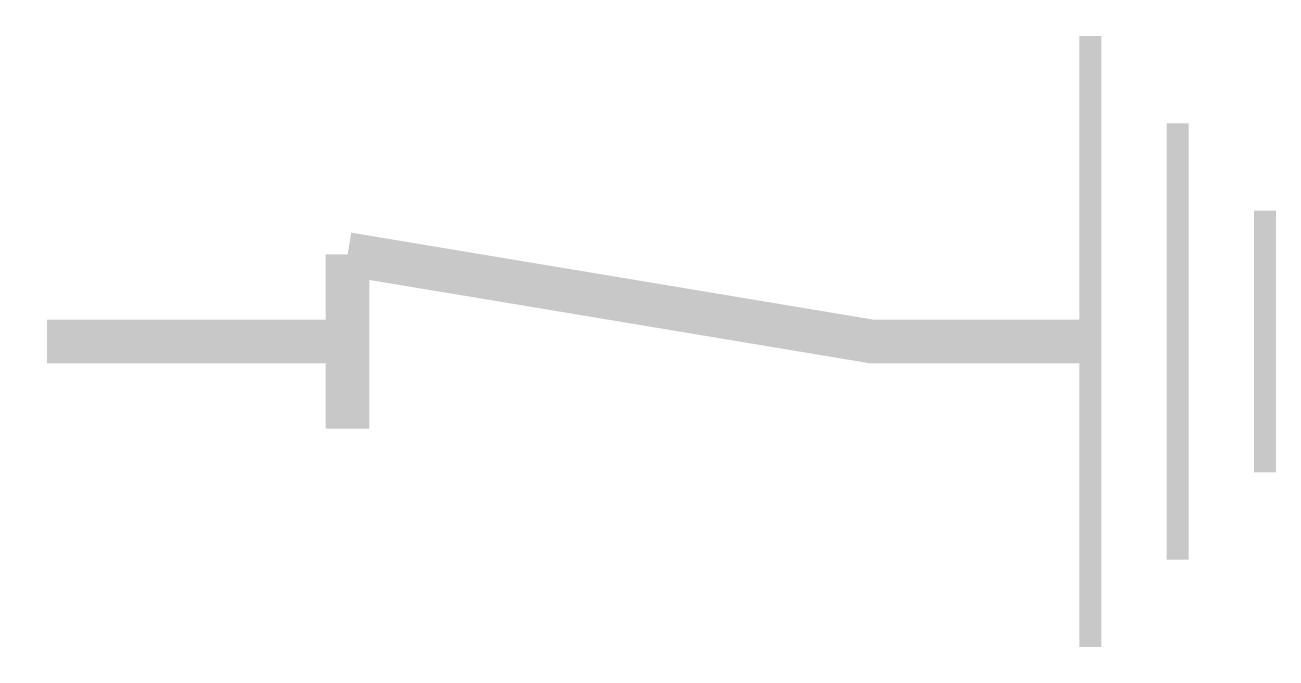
# Model space of a CAD drawing. Header units: millimetres. Extents: x 2045.063 to 2045.375, y 1137.538 to 1137.696.
import ezdxf

# ---------------------------------------------------------------- set-up
doc = ezdxf.new("R2010")
doc.units = ezdxf.units.MM

msp = doc.modelspace()

# ---------------------------------------------------------------- linework, layer by layer
at = {"color": 0, "linetype": 'Continuous'}
for points in [[(2045.32841, 1137.69282, 0.00543, 0.00543, 0), (2045.32841, 1137.54068, 0.00543, 0.00543, 0)], [(2045.35015, 1137.67109, 0.00543, 0.00543, 0), (2045.35015, 1137.56241, 0.00543, 0.00543, 0)], [(2045.37188, 1137.64935, 0.00543, 0.00543, 0), (2045.37188, 1137.58415, 0.00543, 0.00543, 0)], [(2045.14367, 1137.59502, 0.01087, 0.01087, 0), (2045.14367, 1137.63849, 0.01087, 0.01087, 0)], [(2045.14367, 1137.63849, 0.01087, 0.01087, 0), (2045.27408, 1137.61675, 0.01087, 0.01087, 0), (2045.32841, 1137.61675, 0.01087, 0.01087, 0)]]:
    msp.add_lwpolyline(points, format="xyseb", dxfattribs=at)
at = {"color": 0, "linetype": 'Continuous', "const_width": 0.01087}
msp.add_lwpolyline([(2045.06885, 1137.61675), (2045.14367, 1137.61675)], dxfattribs=at)

doc.saveas('drawing.dxf')
